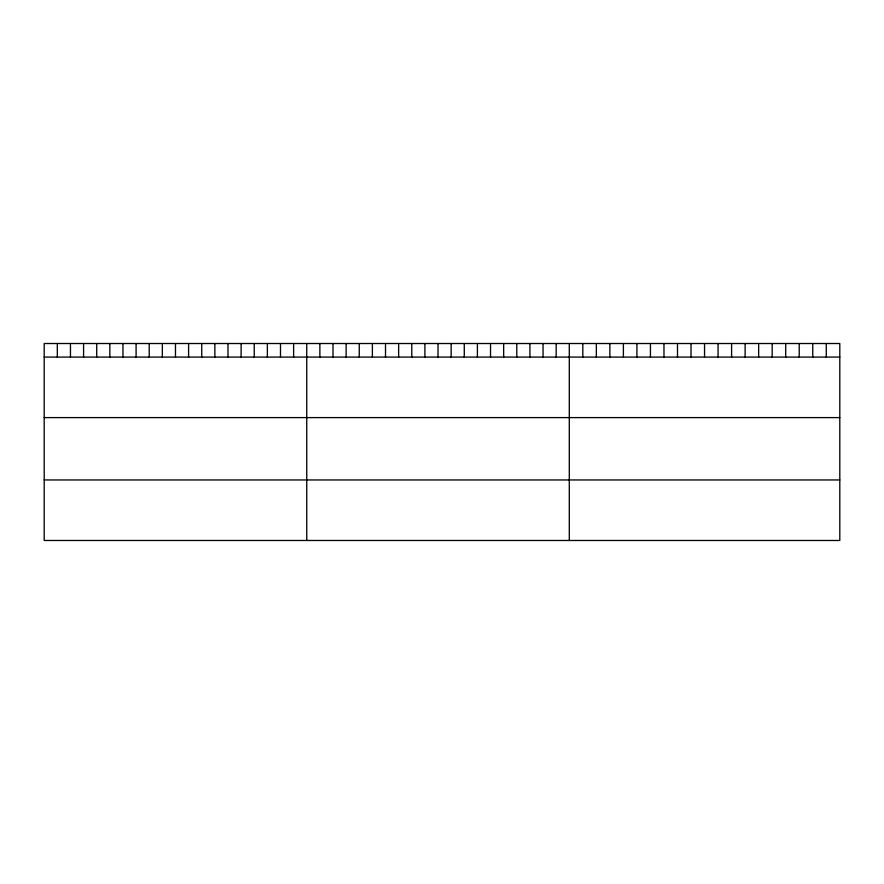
<?xml version="1.0" encoding="UTF-8"?>
<svg xmlns="http://www.w3.org/2000/svg" width="884" height="884" viewBox="0 0 884 884"><rect width="100%" height="100%" fill="white"/><g stroke="black" fill="none" stroke-linecap="round" stroke-linejoin="round"><path stroke-width="1.33" d="M839.8 357.081L839.8 540.478L44.2 540.478L44.2 343.522L839.8 343.522L839.8 357.081L44.2 357.081M44.2 417.602L839.8 417.602M44.2 479.957L839.8 479.957M826.275 343.522L826.275 357.081M812.75 343.522L812.75 357.081M799.224 343.522L799.224 357.081M785.699 343.522L785.699 357.081M772.174 343.522L772.174 357.081M758.649 343.522L758.649 357.081M745.124 343.522L745.124 357.081M731.598 343.522L731.598 357.081M718.073 343.522L718.073 357.081M704.548 343.522L704.548 357.081M691.023 343.522L691.023 357.081M677.498 343.522L677.498 357.081M663.972 343.522L663.972 357.081M650.447 343.522L650.447 357.081M636.922 343.522L636.922 357.081M623.397 343.522L623.397 357.081M609.872 343.522L609.872 357.081M596.346 343.522L596.346 357.081M582.821 343.522L582.821 357.081M569.296 343.522L569.296 540.478M556.169 343.522L556.169 357.081M543.041 343.522L543.041 357.081M529.914 343.522L529.914 357.081M516.786 343.522L516.786 357.081M503.659 343.522L503.659 357.081M490.532 343.522L490.532 357.081M477.404 343.522L477.404 357.081M464.277 343.522L464.277 357.081M451.149 343.522L451.149 357.081M438.022 343.522L438.022 357.081M424.895 343.522L424.895 357.081M411.767 343.522L411.767 357.081M398.64 343.522L398.64 357.081M385.512 343.522L385.512 357.081M372.385 343.522L372.385 357.081M359.258 343.522L359.258 357.081M346.13 343.522L346.13 357.081M333.003 343.522L333.003 357.081M319.875 343.522L319.875 357.081M306.748 343.522L306.748 540.478M293.621 343.522L293.621 357.081M280.493 343.522L280.493 357.081M267.366 343.522L267.366 357.081M254.238 343.522L254.238 357.081M241.111 343.522L241.111 357.081M227.984 343.522L227.984 357.081M214.856 343.522L214.856 357.081M201.729 343.522L201.729 357.081M188.601 343.522L188.601 357.081M175.474 343.522L175.474 357.081M162.347 343.522L162.347 357.081M149.219 343.522L149.219 357.081M136.092 343.522L136.092 357.081M122.964 343.522L122.964 357.081M109.837 343.522L109.837 357.081M96.71 343.522L96.71 357.081M83.582 343.522L83.582 357.081M70.455 343.522L70.455 357.081M57.327 343.522L57.327 357.081"/></g></svg>
